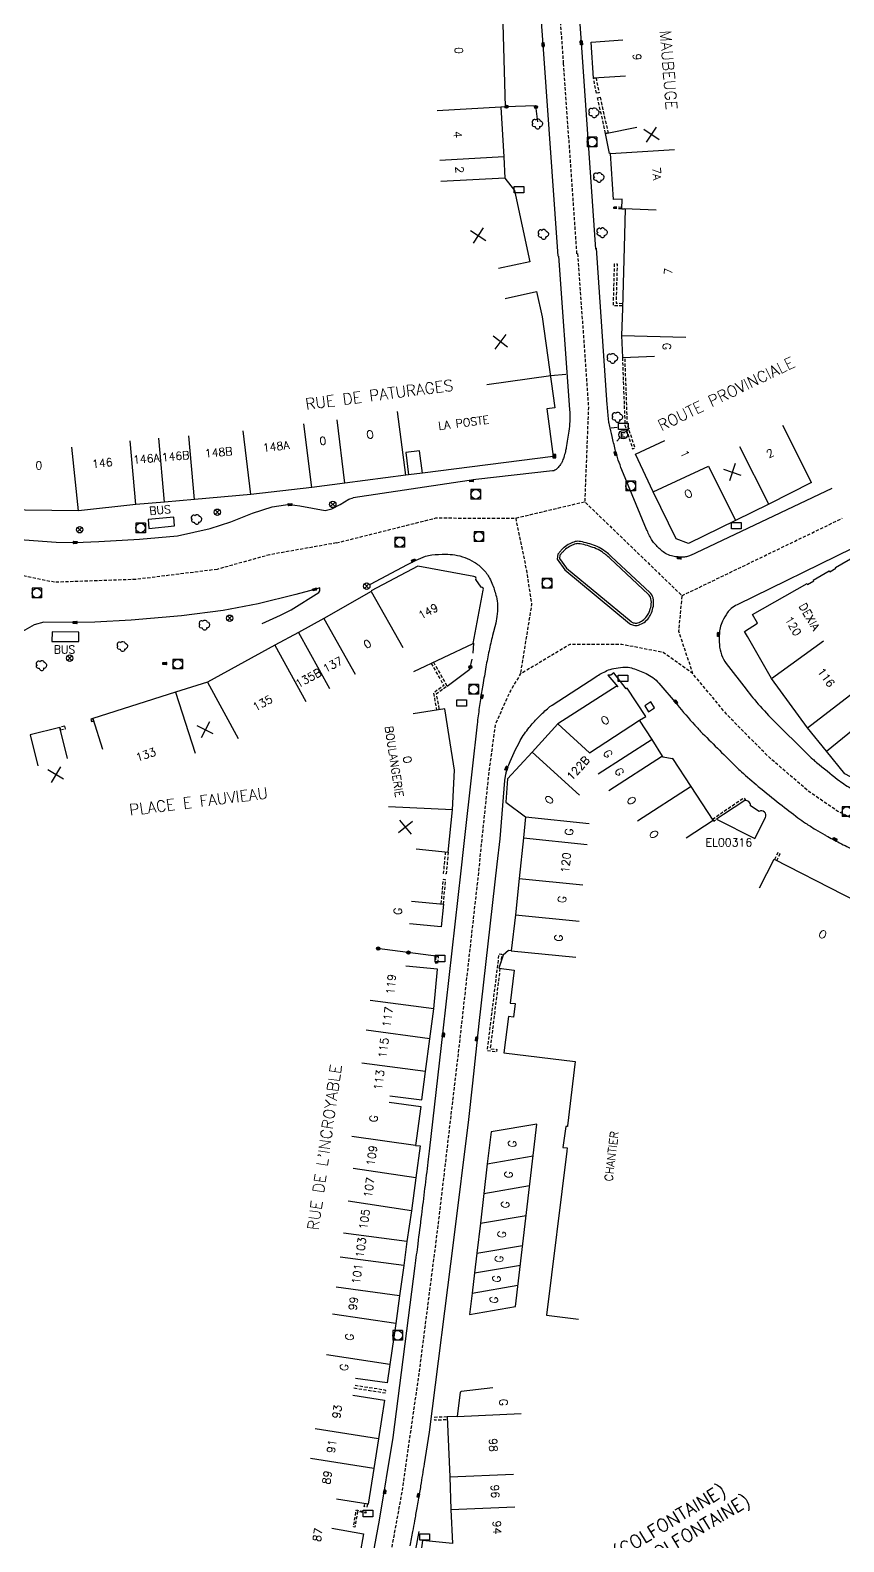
# Model space of a CAD drawing. Header units: millimetres. Extents: x 113000 to 114001, y 121999 to 123000.
# Drawn here: x 113379.8 to 113506.8, y 122199 to 122435.1 of the extents above; entities that cross this region are included whole.
import ezdxf
from ezdxf.enums import TextEntityAlignment as Align

# ---------------------------------------------------------------- set-up
doc = ezdxf.new("R2010")
doc.units = ezdxf.units.MM
doc.linetypes.add('DASHED', pattern=[0.75, 0.5, -0.25])
doc.layers.get('0').update_dxf_attribs({"linetype": 'CONTINUOUS'})
for name, color, linetype in [('W0001', 6, 'DASHED'), ('W0008', 7, 'CONTINUOUS'), ('W0100', 7, 'CONTINUOUS'), ('W0112', 1, 'DASHED'), ('W0300', 7, 'CONTINUOUS'), ('W0322', 7, 'CONTINUOUS'), ('W0330', 7, 'CONTINUOUS'), ('W0400', 7, 'CONTINUOUS'), ('W0420', 7, 'CONTINUOUS'), ('W0469', 7, 'CONTINUOUS'), ('W0471', 7, 'CONTINUOUS'), ('W0980', 7, 'CONTINUOUS'), ('W0984', 7, 'CONTINUOUS'), ('W0989', 7, 'CONTINUOUS'), ('W0991', 7, 'CONTINUOUS'), ('W1102', 7, 'CONTINUOUS'), ('W1471', 7, 'CONTINUOUS')]:
    doc.layers.add(name, color=color, linetype=linetype)
doc.styles.get("Standard").update_dxf_attribs({"font": 'romans.shx', "width": 0.85})

# ---------------------------------------------------------------- blocks, each defined once
blk = doc.blocks.new('t322o')
at = {"color": 0, "linetype": 'Continuous'}
for radius in [0.25, 0.15]:
    blk.add_circle((0, 0), radius, dxfattribs=at)
blk = doc.blocks.new('T300')
for p, q in [((-0.8, 0.51), (-0.86, 0.34)), ((-0.86, 0.34), (-0.86, 0.17)), ((-0.86, 0.17), (-0.74, 0.06)), ((-0.69, 0.63), (-0.8, 0.51)), ((-0.8, -0.06), (-0.74, 0.06)), ((-0.74, 0.06), (-0.69, 0.11)), ((-0.57, 0.69), (-0.69, 0.63)), ((-0.46, 0.69), (-0.57, 0.69)), ((-0.29, 0.63), (-0.46, 0.69)), ((-0.29, 0.63), (-0.17, 0.74)), ((-0.23, 0.57), (-0.29, 0.63)), ((-0.17, 0.74), (-0.06, 0.8)), ((-0.06, 0.8), (0.06, 0.8)), ((0.06, 0.8), (0.23, 0.74)), ((0.23, 0.74), (0.34, 0.63)), ((0.34, 0.63), (0.4, 0.51)), ((0.46, 0.46), (0.34, 0.46)), ((0.4, 0.51), (0.4, 0.46)), ((0.57, 0.4), (0.46, 0.46)), ((0.57, 0.4), (0.69, 0.29)), ((0.69, 0.29), (0.74, 0.17)), ((0.74, 0.06), (0.69, -0.17)), ((0.74, 0.17), (0.74, 0.06)), ((-0.8, -0.17), (-0.8, -0.06)), ((-0.8, -0.23), (-0.8, -0.17)), ((-0.74, -0.34), (-0.8, -0.23)), ((-0.69, -0.4), (-0.74, -0.34)), ((-0.51, -0.46), (-0.69, -0.4)), ((-0.4, -0.46), (-0.51, -0.46)), ((-0.4, -0.46), (-0.34, -0.46)), ((-0.34, -0.46), (-0.34, -0.4)), ((-0.34, -0.51), (-0.34, -0.46)), ((-0.29, -0.63), (-0.34, -0.51)), ((-0.17, -0.74), (-0.29, -0.63)), ((-0.06, -0.8), (-0.17, -0.74)), ((0.06, -0.8), (-0.06, -0.8)), ((0.17, -0.74), (0.06, -0.8)), ((0.23, -0.69), (0.17, -0.74)), ((0.29, -0.46), (0.23, -0.46)), ((0.29, -0.63), (0.23, -0.69)), ((0.46, -0.4), (0.29, -0.46)), ((0.34, -0.51), (0.29, -0.63)), ((0.34, -0.51), (0.34, -0.46)), ((0.57, -0.34), (0.46, -0.4)), ((0.63, -0.29), (0.57, -0.34)), ((0.69, -0.17), (0.63, -0.29))]:
    blk.add_line(p, q)
blk = doc.blocks.new('T1471')
at = {"color": 0, "linetype": 'Continuous', "flags": 128}
blk.add_lwpolyline([(-0.75, -0.5), (-0.75, 0.5), (0.75, 0.5), (0.75, -0.5), (-0.75, -0.5)], dxfattribs=at)
blk = doc.blocks.new('t991o')
at = {"color": 0, "linetype": 'Continuous'}
for p, q in [((-1, 1), (1, -1)), ((-1, -1), (1, 1))]:
    blk.add_line(p, q, dxfattribs=at)
blk = doc.blocks.new('T420')
for p, q in [((0.75, 0.75), (-0.75, 0.75)), ((-0.75, 0.75), (-0.75, -0.75)), ((0.75, 0.75), (0.75, -0.75)), ((0.75, -0.75), (-0.75, -0.75))]:
    blk.add_line(p, q)
blk.add_ellipse((0, 0), major_axis=(-0.53, 0.53), ratio=1, start_param=3.926991, end_param=10.210176)
blk = doc.blocks.new('T400')
for p, q in [((-0.15, 0.3), (0.15, 0.3)), ((-0.15, -0.25), (-0.15, 0.3)), ((-0.15, 0.15), (0.15, 0.15)), ((-0.15, 0), (0.15, 0)), ((0.15, 0.3), (0.15, -0.25)), ((-0.15, -0.15), (0.15, -0.15)), ((-0.15, -0.25), (-0.15, -0.3)), ((-0.15, -0.3), (0.15, -0.3)), ((0.15, -0.3), (0.15, -0.25))]:
    blk.add_line(p, q)
blk = doc.blocks.new('T471')
for p, q in [((-0.333334, 0.333334), (-0.333334, -0.333334)), ((-0.333334, 0.333334), (0.333334, 0.333334)), ((-0.333334, 0), (0, 0)), ((0.500001, 0.500001), (1.000002, 1.000002)), ((-0.500001, -0.500001), (-1.000002, -1.000002)), ((-0.333334, -0.333334), (0.333334, -0.333334))]:
    blk.add_line(p, q)
blk.add_ellipse((0, 0), major_axis=(0.471405, 0.471405), ratio=1, start_param=5.4977871438, end_param=11.780972451)
blk = doc.blocks.new('t330o')
at = {"color": 0, "linetype": 'Continuous'}
for p, q in [((0.25, -0.25), (-0.25, 0.25)), ((-0.25, -0.25), (0.25, 0.25)), ((-0.25, 0.25), (-0.25, -0.25)), ((0.25, 0.25), (-0.25, 0.25)), ((0.25, -0.25), (0.25, 0.25)), ((-0.25, -0.25), (0.25, -0.25)), ((-0.25, -0.25), (-0.25, -0.25))]:
    blk.add_line(p, q, dxfattribs=at)
blk = doc.blocks.new('T469')
at = {"color": 0, "linetype": 'Continuous', "flags": 128}
for points in [[(-0.35, 0.35), (0.35, -0.35)], [(-0.35, -0.35), (0.35, 0.35)]]:
    blk.add_lwpolyline(points, dxfattribs=at)
at = {"color": 0, "linetype": 'Continuous'}
blk.add_circle((0, 0), 0.5, dxfattribs=at)

msp = doc.modelspace()

# ---------------------------------------------------------------- linework, layer by layer
at = {"layer": 'W0001'}
for points in [[(113465.15, 122400.15), (113464, 122416.67), (113463.07, 122429.87), (113461.29, 122454.82), (113460.14, 122470.92), (113458.24, 122492.17), (113456.67, 122519.65), (113454.71, 122543.41), (113453.3, 122568.71), (113452.12, 122586.14), (113451.38, 122592.27), (113449.18, 122598.63), (113443.22, 122608.04), (113428.57, 122629.97), (113413.75, 122652.14), (113399.36, 122673.66), (113385.39, 122694.56)], [(113427.61, 122354.98), (113417.2, 122353.14), (113409, 122350.85), (113396.3, 122349.27), (113383.63, 122348.83), (113366.84, 122352.29), (113342.79, 122355.26)]]:
    msp.add_lwpolyline(points, dxfattribs=at)
at = {"layer": 'W0001', "flags": 128}
for points in [[(113465.26, 122400.17), (113466.94, 122376.16), (113466.36, 122361.42), (113481.53, 122346.74), (113481.01, 122341.21), (113483.2, 122334.61)], [(113427.61, 122354.98), (113443.15, 122358.88), (113455.59, 122358.86), (113466.36, 122361.42)], [(113455.59, 122358.86), (113457.26, 122350.71), (113458.07, 122345.36), (113456.31, 122334.49)], [(113481.53, 122346.74), (113506.56, 122358.83)], [(113678.51, 122127.17), (113674.56, 122141.34), (113666.76, 122165.16), (113660.6, 122181.03), (113655.27, 122192.9), (113648.19, 122206.11), (113639.56, 122219.39), (113632.06, 122229.5), (113623.44, 122239.7), (113614.98, 122248.3), (113606.05, 122256.25), (113599.42, 122261.68), (113592, 122267.3), (113580.01, 122275.69), (113570.12, 122282.35), (113561.48, 122287.95), (113552.55, 122292.98), (113545.13, 122296.46), (113537.88, 122299.6), (113512.27, 122309.98), (113505.87, 122313.04), (113501.22, 122316.25), (113495.09, 122321.55), (113488.69, 122328.01), (113483.2, 122334.61), (113478.63, 122337.86), (113472.16, 122339.12), (113464.05, 122339.12), (113456.31, 122334.49), (113454.76, 122331.89), (113452.41, 122326.67), (113451.34, 122318.78), (113449.67, 122302.58), (113446.81, 122277.01), (113443.5, 122248.79), (113440.52, 122225.58), (113437.82, 122206.76), (113430.43, 122166.34), (113425.47, 122139.36), (113422.52, 122125.62), (113420.15, 122118.6), (113422.36, 122102.62), (113424.71, 122083.12), (113427.5, 122059.69), (113430.14, 122037.67), (113431.49, 122028.94), (113433.92, 122019.05), (113436.94, 122010.72), (113440.08, 122003.81), (113442.35, 122000)]]:
    msp.add_lwpolyline(points, dxfattribs=at)
at = {"layer": 'W0008'}
for points in [[(113462.21, 122399.78), (113459.87, 122432.82), (113455.95, 122486.72), (113454.72, 122492.08), (113452.77, 122496.54), (113450.58, 122499.63), (113427.85, 122528.62), (113382.05, 122521.21), (113343.21, 122514.91), (113338.54, 122514.18)], [(113468.09, 122400.86), (113465.84, 122433.09), (113461.02, 122501.45), (113461.6, 122504.14), (113462.33, 122505.69), (113465.5, 122508.62), (113468.22, 122509.44), (113490.8, 122511.51), (113501.24, 122512.44), (113505.55, 122512.8), (113512.22, 122513.09), (113531.04, 122513.46), (113539.74, 122513.22), (113544.76, 122512.92), (113550.39, 122512.41), (113551.07, 122512.8), (113551.35, 122515.14)], [(113343.48, 122359.94), (113346.85, 122359.36), (113349.2, 122359.05), (113367.6, 122356.81), (113374.72, 122355.96), (113378.93, 122355.49), (113383.88, 122355.1), (113386.82, 122355.06), (113390.54, 122355.21), (113396.87, 122355.57), (113402.83, 122356.09), (113407.9, 122357.22), (113411.13, 122358.29), (113414.52, 122359.61), (113417.58, 122360.62), (113419.65, 122360.93), (113420.35, 122360.97), (113421.88, 122360.77), (113425.85, 122360.07), (113426.9, 122360.32), (113428.18, 122361), (113429.55, 122361.84), (113430.21, 122362.01)], [(113416, 122342.4), (113418.88, 122343.7), (113420.54, 122344.52), (113424.84, 122347.26), (113425.04, 122347.52), (113425.01, 122347.95), (113424.21, 122347.71), (113421.29, 122346.91), (113415.42, 122345.45), (113409.92, 122344.41), (113403.44, 122343.6), (113395.55, 122342.91), (113389.88, 122342.63), (113386.84, 122342.55), (113381.92, 122342.58), (113380.45, 122342.2), (113378.6, 122341.13)]]:
    msp.add_lwpolyline(points, dxfattribs=at)
at = {"layer": 'W0008', "flags": 128}
for points in [[(113462.29, 122399.79), (113463.99, 122375.8, -0.024946), (113464.03, 122373.94, -0.030953), (113463.9, 122372.45, -0.004255), (113463.48, 122369.9, -0.016545), (113463.35, 122369.25, -0.019238), (113463.1, 122368.34, -0.0243), (113462.83, 122367.64, -0.05551), (113462.59, 122367.22, -0.035279), (113462.09, 122366.63, -0.07696), (113461.71, 122366.34, -0.095414), (113461.34, 122366.23), (113449.35, 122364.9), (113430.21, 122362.01)], [(113504.93, 122363.49), (113483.76, 122353.41, -0.03261), (113482.39, 122352.86, -0.076206), (113481.76, 122352.76, -0.047166), (113480.14, 122352.89, -0.076958), (113479.19, 122353.22, -0.055097), (113478.45, 122353.72, -0.029814), (113477.26, 122354.87, -0.060125), (113476.78, 122355.53, -0.028238), (113476.03, 122357.1), (113472.17, 122366.41, -0.018958), (113471.61, 122367.93, -0.017769), (113471.13, 122369.59, -0.002661), (113470.64, 122371.6, -0.002967), (113470.22, 122373.42, -0.028867), (113470.09, 122374.19, -0.009668), (113469.88, 122376.53), (113468.19, 122401)], [(113508.19, 122354.16), (113490.14, 122345.32, 0.057852), (113489.23, 122344.74, 0.071887), (113488.64, 122344.09, 0.037932), (113487.87, 122342.75, 0.0529), (113487.5, 122341.7, 0.047365), (113487.38, 122340.83, 0.024083), (113487.39, 122339.09, 0.07486), (113487.71, 122337.52, 0.076517), (113488.46, 122336.15), (113491.55, 122332.13, 0.017658), (113493.74, 122329.48, 0.015404), (113496.45, 122326.62, 0.001497), (113501.1, 122322.03, 0.008346), (113501.95, 122321.22, 0.014955), (113502.56, 122320.69, 0.002894), (113505.83, 122318.05, 0.043917), (113507.89, 122316.7, 0.023571)], [(113432.91, 122348.54), (113438.68, 122351.6), (113440.07, 122352.29, -0.033789), (113441.53, 122352.9, -0.054848), (113442.48, 122353.11, -0.026849), (113444.64, 122353.23, -0.040028), (113446.09, 122353.11, -0.048589), (113447.67, 122352.7, -0.049592), (113449.11, 122352, -0.063425), (113450.48, 122350.89, -0.063896), (113451.52, 122349.48, -0.041154), (113451.99, 122348.45, -0.0234), (113452.58, 122346.56, -0.057382), (113452.76, 122345.22, -0.044523), (113452.65, 122343.48), (113452.49, 122342.46), (113451.99, 122340.52, 0.010368), (113451.43, 122338.12, 0.010003), (113450.95, 122335.62, 0.000392), (113450.46, 122332.76, 0.000501), (113450.09, 122330.52, 0.008989), (113449.9, 122329.26, 0.004408), (113449.58, 122326.69), (113448.8, 122319.71), (113447.42, 122307.56), (113447.01, 122303.77), (113444.22, 122278.75), (113442.1, 122259.98, -0.002497), (113441.89, 122258.28, -0.000515), (113440.87, 122250.02, -0.000412), (113440.3, 122245.49, -0.000544), (113439.86, 122242.06), (113436.39, 122215.23), (113434.27, 122202.37), (113429.05, 122173.97)], [(113439.1, 122198.31, -0.005363), (113439.54, 122200.59, 0.007474), (113439.85, 122202.22, 0.00007), (113440.21, 122204.28, 0.000061), (113440.63, 122206.64, 0.003496), (113440.81, 122207.73, 0.001121), (113441.35, 122211.14), (113442.12, 122216.11), (113445.94, 122246.08), (113448.29, 122264.95), (113448.88, 122270.62), (113449.9, 122279.92), (113452.72, 122304.83), (113453.17, 122308.78), (113453.89, 122317.85), (113454.06, 122318.84, -0.037297), (113454.2, 122319.45, -0.02472), (113454.51, 122320.34, -0.027727), (113456.31, 122324.1, -0.047116), (113457.69, 122326.13, -0.020238), (113459.03, 122327.64, -0.019521), (113460.55, 122329.09, -0.016715), (113460.94, 122329.41, -0.019771), (113461.29, 122329.66), (113468.1, 122334.08, -0.036725), (113469.83, 122335.03, -0.064605), (113470.9, 122335.37, -0.017263), (113472.32, 122335.56, -0.040647), (113472.93, 122335.58, -0.064615), (113473.88, 122335.39, -0.028189), (113475.93, 122334.59, -0.055098), (113477.01, 122333.94, -0.05412), (113477.93, 122333.07), (113480.77, 122329.72, 0.005846), (113483.55, 122326.52, 0.014061), (113484.76, 122325.24, 0.001713), (113490.06, 122319.95, 0.012433), (113490.81, 122319.24, 0.009051), (113493.46, 122316.95, 0.0073), (113496.84, 122314.22, 0.005164), (113499.65, 122312.06, 0.012766), (113500.82, 122311.23, 0.011218), (113502.39, 122310.22, 0.012418), (113503.84, 122309.38, 0.002955), (113504.07, 122309.25, 0.000321), (113506.15, 122308.15, 0.007434), (113508.46, 122306.97, 0.017358)]]:
    msp.add_lwpolyline(points, format="xyb", dxfattribs=at)
for points in [[(113463.44, 122381.27), (113461.07, 122381.1)], [(113471.43, 122373.01), (113470.49, 122372.93)], [(113435.75, 122174.7), (113440.5, 122200.56)]]:
    msp.add_lwpolyline(points, dxfattribs=at)
for points in [[(113473.36, 122342.42, 0.125827), (113474, 122342.12, 0.117819), (113474.75, 122342.15, 0.086106), (113475.62, 122342.57, 0.078808), (113476.36, 122343.3, 0.062888), (113476.77, 122344.05, 0.049562), (113477.08, 122345.09, 0.110807), (113477.03, 122346.38, 0.141032), (113476.51, 122347.26), (113470.57, 122352.83, 0.041103), (113469.16, 122353.95, 0.058289), (113468.03, 122354.53, 0.038066), (113465.71, 122355.2, 0.113517), (113464.89, 122355.18, 0.056223), (113464.02, 122354.85, 0.049844), (113463.14, 122354.29, 0.029716), (113463, 122354.16, 0.010335), (113462.62, 122353.76), (113462.16, 122353.25), (113462.04, 122352.45), (113463.27, 122350.77)], [(113473.6, 122342.7, 0.125827), (113474.07, 122342.48, 0.117819), (113474.65, 122342.5, 0.086106), (113475.4, 122342.87, 0.078808), (113476.06, 122343.52, 0.062888), (113476.43, 122344.18, 0.049562), (113476.72, 122345.16, 0.110807), (113476.68, 122346.29, 0.141032), (113476.26, 122346.99), (113470.32, 122352.56, 0.041103), (113468.96, 122353.65, 0.058289), (113467.9, 122354.19, 0.038066), (113465.63, 122354.84, 0.113517), (113464.98, 122354.83, 0.056223), (113464.19, 122354.53, 0.049844), (113463.37, 122354, 0.029716), (113463.26, 122353.9, 0.010335), (113462.89, 122353.52), (113462.5, 122353.09), (113462.43, 122352.54), (113463.54, 122351.03)]]:
    msp.add_lwpolyline(points, format="xyb", close=True, dxfattribs=at)
at = {"layer": 'W0100'}
for p in [(113472.15, 122407.18), (113477.54, 122406.97)]:
    msp.add_line(p, (113472.54, 122407.14), dxfattribs=at)
for points in [[(113452.86, 122468.68), (113453.08, 122459.51), (113453.31, 122449.29), (113453.44, 122443.73), (113453.53, 122437.91), (113453.96, 122423.12), (113453.29, 122423.07), (113453.74, 122415.29), (113453.91, 122411.95), (113455.4, 122410.04), (113457.78, 122398.91), (113452.89, 122397.87)], [(113472.73, 122427.91), (113467.75, 122427.56), (113467.35, 122433.21), (113472.34, 122433.56)], [(113472.15, 122407.18), (113472.19, 122408.69), (113470.85, 122408.62), (113470.4, 122415.79), (113470.24, 122415.79), (113469.61, 122418.95), (113474.51, 122419.93)], [(113428.95, 122364.3), (113423.75, 122363.66), (113414.23, 122362.56), (113405.46, 122361.77), (113400.78, 122361.36), (113396.29, 122360.97), (113387.35, 122360.02), (113374.83, 122360.16), (113374.69, 122364.96), (113366.23, 122364.86)], [(113402.22, 122358.98), (113398.23, 122358.62), (113398.35, 122357.23), (113402.35, 122357.63), (113402.22, 122358.98)], [(113433.05, 122347.37), (113425.64, 122343.19), (113421.69, 122341.01), (113418.02, 122338.99), (113407.47, 122333.25), (113402.52, 122331.66), (113389.6, 122327.55), (113391.12, 122322.79)], [(113387.42, 122341.02), (113383.24, 122341.1), (113383.21, 122339.59), (113387.41, 122339.56), (113387.42, 122341.02)], [(113385.62, 122321.3), (113384.42, 122326.16), (113379.82, 122325.02), (113381.02, 122320.17)]]:
    msp.add_lwpolyline(points, dxfattribs=at)
at = {"layer": 'W0100', "flags": 128}
for points in [[(113472.7, 122407.19), (113472.56, 122403.11), (113472.25, 122391.61), (113472.11, 122387.38), (113472.25, 122383.92), (113477.25, 122384.13)], [(113453.96, 122393.18), (113458.84, 122394.25), (113459.71, 122390.29), (113461.71, 122376.1), (113460.47, 122375.93), (113461.43, 122368.46), (113441.03, 122365.9), (113438.88, 122365.64), (113438.47, 122365.58), (113428.95, 122364.3)], [(113501.77, 122364.41), (113495.09, 122361.04), (113489.92, 122358.47), (113482.55, 122354.91), (113480.62, 122355.62), (113477.07, 122362.96), (113474.31, 122368.87), (113478.85, 122370.99)], [(113515.18, 122319.79), (113511.3, 122316.64), (113506.96, 122318.89), (113504.08, 122322.45), (113501.12, 122326.08), (113495.53, 122333.79), (113491.75, 122340.39), (113491.29, 122341.17), (113493.32, 122342.46), (113492.56, 122343.79), (113501.07, 122348.64), (113501.16, 122348.49), (113502.11, 122349.04), (113502.03, 122349.18), (113504.54, 122350.62), (113504.63, 122350.47), (113505.58, 122351.02), (113505.5, 122351.16), (113508.84, 122353.07), (113509.52, 122351.68), (113513.88, 122355.54)], [(113482.21, 122308.94), (113486.41, 122311.66), (113482.97, 122316.96), (113480.14, 122321.33), (113480.02, 122321.27), (113478.6, 122321.54), (113478.52, 122321.67), (113476.88, 122324.29), (113474.94, 122327.28), (113475.88, 122327.87), (113472.99, 122332.31), (113472.82, 122332.2), (113470.9, 122334.69), (113470.43, 122334.34), (113469.99, 122334.31), (113471.52, 122332.5), (113471.42, 122332.66), (113462.16, 122326.71), (113462.17, 122326.73), (113458.14, 122322.28), (113454.31, 122318.12), (113454.07, 122314.48), (113457.13, 122312.18), (113456.79, 122308.92), (113456.14, 122302.58), (113455.57, 122296.87), (113454.87, 122291.29), (113454.49, 122291.34), (113453.66, 122290.57), (113452.95, 122288.57), (113455.34, 122288.26), (113454.72, 122283.11), (113455.49, 122283.02), (113455.23, 122280.92), (113454.45, 122281.01), (113453.76, 122275.36), (113464.85, 122273.99), (113463.68, 122263.93), (113463.66, 122263.81), (113463.41, 122263.84), (113462.96, 122260.57), (113463.65, 122260.48), (113463.59, 122259.98), (113460.42, 122234.35), (113465.38, 122233.74)], [(113440.08, 122307.18), (113445.06, 122306.69), (113445.71, 122313.27), (113446.02, 122319.49), (113445.22, 122324.75), (113444.54, 122329.06), (113439.6, 122328.27)], [(113493.65, 122301.13), (113495.93, 122305.58), (113517.47, 122294.55), (113515.19, 122290.1)], [(113439.34, 122299.02), (113444.31, 122298.55), (113443.98, 122295.03), (113439.01, 122295.5)], [(113435.97, 122268.63), (113440.93, 122267.99), (113441.5, 122272.4), (113442.19, 122277.55), (113442.8, 122282.2), (113443.39, 122288.43), (113438.42, 122288.9)], [(113435.83, 122267.64), (113440.78, 122266.94), (113439.93, 122260.89), (113440.66, 122260.79), (113440.01, 122255.79), (113439.34, 122250.66), (113438.61, 122245.86), (113438.11, 122242.1), (113437.48, 122237.4), (113436.89, 122233.04), (113435.94, 122226.68), (113435.54, 122223.78), (113430.59, 122224.47)], [(113451.76, 122263), (113451.15, 122258), (113450.61, 122253.37), (113450.11, 122248.72), (113449.54, 122244.03), (113449.17, 122240.95), (113448.79, 122237.8), (113448.4, 122234.47), (113455.56, 122235.71), (113458.88, 122264.21), (113451.77, 122262.99)], [(113452.02, 122223.01), (113447.06, 122222.45), (113447.04, 122222.34), (113446.95, 122222.35), (113446.46, 122218.55), (113444.88, 122218.47), (113445.29, 122209.09), (113445.49, 122204.01), (113445.72, 122198.71), (113441.04, 122199.16), (113440.47, 122194.9), (113440.23, 122189.82), (113445.22, 122189.59)], [(113430.17, 122221.88), (113435.11, 122221.11), (113434.17, 122215.06), (113433.44, 122210.42), (113432.57, 122204.83), (113427.63, 122205.6)], [(113426.91, 122201.11), (113431.83, 122200.21), (113431.24, 122196.97), (113430.39, 122192.25), (113427.34, 122192.8), (113426.92, 122190.48), (113422, 122191.36)]]:
    msp.add_lwpolyline(points, dxfattribs=at)
msp.add_lwpolyline([(113439.69, 122334.9), (113448.97, 122339.25), (113450.53, 122347.6, 0.54091), (113450.21, 122348.06), (113449.38, 122349.25, 0.577507), (113449.04, 122349.74), (113440.34, 122351.37), (113433.05, 122347.5)], format="xyb", dxfattribs=at)
msp.add_lwpolyline([(113476.32, 122328.62), (113477.27, 122329.22), (113476.68, 122330.16), (113475.73, 122329.56)], close=True, dxfattribs=at)
msp.add_lwpolyline([(113486.95, 122311.85), (113492.93, 122308.82), (113494.59, 122312.11, 0.73326), (113493.59, 122313.04), (113492.24, 122313.91, 0.266188), (113491.96, 122314.59, 0.070935), (113491.72, 122314.7, 0.100352), (113491.35, 122314.73), (113488.03, 122312.56)], format="xyb", close=True, dxfattribs=at)
at = {"layer": 'W0112'}
for p, q in [((113467.74, 122427.56), (113468.13, 122427.64)), ((113468.2, 122425.21), (113467.74, 122427.56)), ((113468.38, 122424.51), (113468.77, 122424.6)), ((113469.61, 122418.95), (113468.38, 122424.51)), ((113472.15, 122407.39), (113470.92, 122407.42)), ((113385.21, 122326.36), (113384.42, 122326.16)), ((113384.42, 122326.16), (113384.52, 122325.77)), ((113389.6, 122327.55), (113389.27, 122327.46)), ((113389.27, 122327.46), (113389.38, 122327.07))]:
    msp.add_line(p, q, dxfattribs=at)
for points in [[(113468.13, 122427.64), (113468.6, 122425.29), (113468.2, 122425.21)], [(113468.77, 122424.6), (113470, 122419.04), (113469.61, 122418.95)], [(113472.15, 122407.17), (113470.91, 122407.21), (113470.92, 122407.42)], [(113384.52, 122325.77), (113385.31, 122325.97), (113385.21, 122326.36)], [(113389.38, 122327.07), (113389.7, 122327.16), (113389.6, 122327.55)]]:
    msp.add_lwpolyline(points, dxfattribs=at)
at = {"layer": 'W0112', "flags": 128}
for points in [[(113472.26, 122391.99), (113470.84, 122392.03), (113471.03, 122398.58), (113471.43, 122398.57), (113471.25, 122392.42), (113472.27, 122392.39)], [(113472.25, 122383.92), (113472.64, 122373.38), (113473.84, 122369.67), (113474.22, 122369.8), (113473.03, 122373.45), (113472.65, 122383.94)], [(113442.39, 122336.17), (113444.37, 122332.73), (113442.77, 122331.53), (113443.25, 122328.85)], [(113442.74, 122336.37), (113444.89, 122332.62), (113443.2, 122331.36), (113443.64, 122328.91)], [(113486.29, 122311.84), (113491.2, 122315.16), (113491.44, 122314.79), (113491.35, 122314.73)], [(113486.41, 122311.66), (113486.5, 122311.52), (113486.97, 122311.84)], [(113445.06, 122306.69), (113444.74, 122303.3), (113444.34, 122303.34), (113444.66, 122306.73)], [(113496.34, 122305.37), (113496.87, 122306.4), (113496.51, 122306.58), (113495.99, 122305.55)], [(113444.31, 122298.55), (113444.66, 122302.36), (113444.26, 122302.39), (113443.92, 122298.59)], [(113453.14, 122288.54), (113451.61, 122276), (113452.63, 122275.88), (113452.59, 122275.48), (113451.17, 122275.65), (113453.01, 122290.78), (113453.41, 122290.73), (113453.25, 122289.4)], [(113430.35, 122222.99), (113435.27, 122222.23), (113435.34, 122222.62), (113430.41, 122223.39)], [(113444.88, 122218.47), (113442.88, 122218.39), (113442.9, 122217.99), (113444.9, 122218.07)], [(113432.48, 122204.84), (113432.35, 122204.37), (113431.96, 122204.48), (113432.08, 122204.9)]]:
    msp.add_lwpolyline(points, dxfattribs=at)
for points in [[(113443.43, 122289.36), (113443.56, 122290.38), (113443.16, 122290.43), (113443.03, 122289.41)], [(113432.26, 122203.63), (113432.21, 122203.42), (113430.91, 122203.68), (113430.5, 122201.27), (113430.28, 122201.31), (113430.72, 122203.95), (113432.04, 122203.68)]]:
    msp.add_lwpolyline(points, close=True, dxfattribs=at)
at = {"layer": 'W0322'}
msp.add_lwpolyline([(113459.07, 122420.73), (113458.73, 122423.27), (113453.96, 122423.12)], dxfattribs=at)
at = {"layer": 'W0322', "flags": 128}
for points in [[(113448.94, 122337.74), (113449.07, 122339.34)], [(113444.89, 122332.62), (113448.45, 122335.28), (113448.78, 122336.83)], [(113443.56, 122290.38), (113433.96, 122291.65)]]:
    msp.add_lwpolyline(points, dxfattribs=at)
at = {"layer": 'W1102'}
for p, q in [((113453.29, 122423.07), (113443.31, 122422.49)), ((113470.4, 122415.79), (113480.38, 122416.42)), ((113453.74, 122415.29), (113443.76, 122414.71)), ((113453.91, 122411.95), (113443.93, 122411.44)), ((113423.75, 122363.66), (113422.52, 122373.58)), ((113428.95, 122364.3), (113427.72, 122374.23)), ((113396.29, 122360.97), (113395.43, 122370.93)), ((113400.78, 122361.36), (113399.89, 122371.32)), ((113405.46, 122361.77), (113404.56, 122371.73)), ((113414.23, 122362.56), (113413.08, 122372.49)), ((113387.35, 122360.02), (113386.29, 122369.96)), ((113433.05, 122347.37), (113437.96, 122338.66)), ((113425.64, 122343.19), (113430.55, 122334.48)), ((113421.69, 122341.01), (113426.51, 122332.25)), ((113418.02, 122338.99), (113422.85, 122330.23)), ((113407.47, 122333.25), (113412.25, 122324.46)), ((113402.52, 122331.66), (113405.57, 122322.14))]:
    msp.add_line(p, q, dxfattribs=at)
at = {"layer": 'W1102', "flags": 128}
for points in [[(113472.11, 122387.38), (113482.13, 122387.11)], [(113461.07, 122381.1), (113451.1, 122379.7)], [(113438.47, 122365.58), (113437.15, 122375.5)], [(113501.77, 122364.41), (113497.28, 122373.34)], [(113441.03, 122365.9), (113440.6, 122369.37), (113438.42, 122369.08), (113438.88, 122365.64)], [(113495.09, 122361.04), (113490.59, 122369.98)], [(113477.07, 122362.96), (113485.69, 122366.97), (113489.92, 122358.47)], [(113495.53, 122333.79), (113503.62, 122339.67)], [(113501.12, 122326.08), (113509.05, 122332.18)], [(113504.08, 122322.45), (113511.84, 122328.76)], [(113462.16, 122326.71), (113467.12, 122322.22), (113474.94, 122327.28)], [(113476.88, 122324.29), (113468.48, 122318.86)], [(113458.14, 122322.28), (113465.55, 122315.57)], [(113478.52, 122321.67), (113470.12, 122316.24)], [(113482.97, 122316.96), (113474.58, 122311.53)], [(113445.71, 122313.27), (113435.72, 122313.78)], [(113457.13, 122312.18), (113467.07, 122311.15)], [(113456.79, 122308.92), (113466.74, 122307.89)], [(113456.14, 122302.58), (113466.09, 122301.56)], [(113455.57, 122296.87), (113465.52, 122295.88)], [(113454.87, 122291.29), (113464.96, 122290.28)], [(113442.8, 122282.2), (113432.89, 122283.51)], [(113442.19, 122277.55), (113432.27, 122278.86)], [(113441.5, 122272.4), (113431.59, 122273.73)], [(113439.93, 122260.89), (113430.02, 122262.28)], [(113451.15, 122258), (113458.3, 122259.23)], [(113440.01, 122255.79), (113430.22, 122257.27)], [(113450.61, 122253.37), (113457.76, 122254.6)], [(113439.34, 122250.66), (113429.45, 122252.15)], [(113450.11, 122248.72), (113457.22, 122249.94)], [(113438.61, 122245.86), (113428.7, 122247.19)], [(113438.11, 122242.1), (113428.2, 122243.43)], [(113449.54, 122244.03), (113456.67, 122245.26)], [(113449.17, 122240.95), (113456.32, 122242.19)], [(113437.48, 122237.4), (113427.57, 122238.73)], [(113448.79, 122237.8), (113455.95, 122239.03)], [(113436.89, 122233.04), (113427, 122234.51)], [(113435.94, 122226.68), (113426.05, 122228.16)], [(113446.46, 122218.55), (113456.43, 122218.98)], [(113434.17, 122215.06), (113424.29, 122216.62)], [(113433.44, 122210.42), (113423.56, 122211.96)], [(113445.29, 122209.09), (113455.26, 122209.53)], [(113445.49, 122204.01), (113455.48, 122204.44)]]:
    msp.add_lwpolyline(points, dxfattribs=at)

# ---------------------------------------------------------------- block references
at = {"layer": 'W0300'}
for p in [(113467.85, 122422.16), (113459.03, 122420.42), (113468.61, 122412.06), (113459.95, 122403.17), (113469.13, 122403.43), (113470.73, 122383.79), (113471.51, 122374.6), (113405.82, 122358.64), (113407.05, 122342.13), (113394.24, 122338.81), (113381.62, 122335.82)]:
    msp.add_blockref('T300', p, dxfattribs=at)
at = {"layer": 'W0322'}
for p, rotation in [((113454.17, 122423.12), 181.7993608920493), ((113458.76, 122423.08), 97.65954289371696), ((113448.52, 122335.59), 78.18579899160447), ((113434.14, 122291.62), 172.4723304949716), ((113438.85, 122291), 172.4723304949716)]:
    msp.add_blockref('t322o', p, dxfattribs=dict(at, rotation=rotation))
at = {"layer": 'W0330'}
msp.add_blockref('t330o', (113461.63, 122368.53), dxfattribs=at)
at = {"layer": 'W0400'}
for p, rotation in [((113459.87, 122432.82), 4.049993864288535), ((113465.84, 122433.09), 183.9978517833647), ((113471.16, 122368.92), 195.6047082898895), ((113448.7, 122364.68), 96.24910563526272), ((113420.35, 122360.97), 272.8599936614114), ((113386.82, 122355.06), 269.344446677027), ((113439.63, 122352.24), 296.4746098005998), ((113481.13, 122352.63), 86.42432496820658), ((113424.21, 122347.71), 107.0961968887744), ((113386.84, 122342.55), 91.55806189336442), ((113487.23, 122340.66), 177.9056305293265), ((113400.84, 122336.16), 90), ((113450.32, 122331), 350.4685896167545), ((113480.58, 122330.17), 40.31812221626281), ((113454.15, 122319.78), 160.9194043592542), ((113505.45, 122308.69), 62.11893067963383), ((113444.3, 122278.11), 173.5572250486007), ((113449.48, 122277.48), 173.7350568401871), ((113435.15, 122206.78), 170.6639665956635), ((113440.4, 122206.21), 170.1512215011503)]:
    msp.add_blockref('T400', p, dxfattribs=dict(at, rotation=rotation))
at = {"layer": 'W0420'}
for p in [(113467.52, 122417.61), (113473.53, 122363.87), (113449.36, 122362.59), (113397.04, 122357.33), (113449.84, 122355.96), (113437.5, 122355.09), (113460.48, 122348.67), (113380.85, 122347.14), (113402.85, 122336.04), (113449.04, 122332.12), (113507.28, 122313), (113437.18, 122231.2)]:
    msp.add_blockref('T420', p, dxfattribs=at)
at = {"layer": 'W0469'}
for p in [(113427.04, 122361), (113409.02, 122359.78), (113387.54, 122357.04), (113432.34, 122348.23), (113410.95, 122343.22), (113385.98, 122336.98)]:
    msp.add_blockref('T469', p, dxfattribs=at)
at = {"layer": 'W0471'}
msp.add_blockref('T471', (113472.37, 122371.89), dxfattribs=at)
at = {"layer": 'W0991'}
for p, rotation in [((113476.79, 122418.75), 101.3253159699152), ((113449.74, 122403.01), 282.0554756701964), ((113453.19, 122386.4), 188.0096918609229), ((113489.39, 122366.03), 296.4824826422205), ((113407.13, 122325.79), 197.7538907655385), ((113383.8, 122318.79), 193.8940763900594), ((113438.41, 122310.59), 174.3498702598578)]:
    msp.add_blockref('t991o', p, dxfattribs=dict(at, rotation=rotation))
at = {"layer": 'W1471'}
for p in [(113456.09, 122410.16), (113472.39, 122373.21), (113490.01, 122357.68), (113472.35, 122333.83), (113447.16, 122329.96), (113443.77, 122290.07), (113432.56, 122203.39), (113441.4, 122199.71)]:
    msp.add_blockref('T1471', p, dxfattribs=at)

# ---------------------------------------------------------------- texts
at = {"layer": 'W0980'}
for s, p in [('WASMES (COLFONTAINE)', (113474.41, 122198.93)), ('PATURAGES (COLFONTAINE)', (113476.33, 122196.2))]:
    msp.add_text(s, height=2, rotation=31.05, dxfattribs=at).set_placement(p, align=Align.MIDDLE)
at = {"layer": 'W0984'}
for s, rotation, p in [('LA POSTE', 7.1551, (113447.47, 122373.76)), ('BUS', 5.6533, (113400.08, 122360.12)), ('DEXIA', 299.7277, (113501.43, 122343.45)), ('BUS', 359.6635, (113385.17, 122338.34)), ('BOULANGERIE', 278.6727, (113436.63, 122320.82)), ('CHANTIER', 82.9476, (113470.54, 122259.18))]:
    msp.add_text(s, height=1.25, rotation=rotation, dxfattribs=at).set_placement(p, align=Align.MIDDLE)
msp.add_text('EL00316', height=1.25, dxfattribs=at).set_placement((113488.87, 122308.2), align=Align.MIDDLE)
at = {"layer": 'W0989'}
for s, rotation, p in [('MAUBEUGE', 274.634, (113479.45, 122428.85)), ('ROUTE PROVINCIALE', 25.7617, (113488.45, 122378.26)), ('RUE DE PATURAGES', 7.393, (113434.3, 122378.15)), ('PLACE E FAUVIEAU', 7.0967, (113406.09, 122314.61)), ("RUE DE L'INCROYABLE", 82.0064, (113425.75, 122260.58))]:
    msp.add_text(s, height=1.75, rotation=rotation, dxfattribs=at).set_placement(p, align=Align.MIDDLE)
at = {"layer": 'W0991'}
for s, rotation, p in [('0', 271.626, (113446.7, 122431.9)), ('9', 274.025, (113474.53, 122430.88)), ('4', 273.3075, (113446.53, 122418.77)), ('2', 272.915, (113446.84, 122413.26)), ('7A', 273.583, (113477.61, 122412.65)), ('7', 88.4517, (113479.41, 122397.41)), ('G', 272.4117, (113479.19, 122385.68)), ('148A', 6.5804, (113418.19, 122370.06)), ('0', 7.0324, (113425.49, 122370.93)), ('O', 7.393, (113432.86, 122371.91)), ('146A', 4.9211, (113397.94, 122368.14)), ('146B', 5.0843, (113402.5, 122368.54)), ('148B', 5.13, (113409.22, 122369.14)), ('1', 295.0023, (113482.03, 122368.89)), ('2', 26.7126, (113495.29, 122368.98)), ('0', 359.3672, (113381.17, 122367.09)), ('146', 6.0771, (113391.08, 122367.46)), ('O', 25.8036, (113482.53, 122362.67)), ('149', 27.9442, (113441.94, 122344.29)), ('120', 299.7277, (113498.9, 122342)), ('0', 28.8701, (113432.44, 122339.21)), ('135B', 28.8834, (113423.24, 122333.87)), ('137', 28.8701, (113427.04, 122335.97)), ('116', 305.9949, (113504.04, 122333.97)), ('135', 28.5279, (113416.09, 122329.97)), ('O', 32.7082, (113469.54, 122327.28)), ('133', 18.8651, (113397.86, 122321.92)), ('O', 278.6727, (113438.69, 122321.13)), ('122B', 47.8037, (113465.34, 122319.8)), ('G', 302.0986, (113469.99, 122322.05)), ('G', 302.0986, (113471.78, 122319.24)), ('O', 47.8037, (113460.82, 122314.86)), ('O', 302.9362, (113473.68, 122314.74)), ('G', 84.1151, (113463.92, 122309.83)), ('O', 302.9362, (113477.17, 122309.46)), ('120', 84.1151, (113463.42, 122305.03)), ('G', 84.6589, (113437.18, 122297.45)), ('G', 84.1151, (113462.82, 122299.29)), ('G', 84.1151, (113462.27, 122293.28)), ('O', 332.8791, (113503.51, 122293.84)), ('119', 84.5545, (113436.13, 122286.04)), ('117', 82.4699, (113435.62, 122280.93)), ('115', 82.4699, (113434.96, 122276.11)), ('113', 82.4699, (113434.27, 122271.1)), ('G', 81.9913, (113433.41, 122265.06)), ('109', 81.9913, (113433.14, 122259.29)), ('G', 83.3244, (113455.03, 122261.12)), ('107', 81.9913, (113432.72, 122254.32)), ('G', 83.3244, (113454.47, 122256.31)), ('105', 81.9913, (113431.99, 122249.34)), ('G', 83.3244, (113453.95, 122251.62)), ('103', 81.9913, (113431.43, 122244.94)), ('G', 83.3244, (113453.4, 122246.97)), ('G', 83.3244, (113452.99, 122243.12)), ('101', 82.3483, (113430.84, 122240.81)), ('G', 83.3244, (113452.6, 122240.03)), ('99', 82.3483, (113430.25, 122236.18)), ('G', 83.3244, (113452.18, 122236.75)), ('G', 81.7167, (113429.65, 122230.95)), ('G', 81.7167, (113428.81, 122226.21)), ('93', 81.7167, (113427.71, 122219.3)), ('G', 272.488, (113453.69, 122220.75)), ('98', 272.488, (113452.08, 122214.08)), ('91', 81.7167, (113426.86, 122213.89)), ('89', 81.7167, (113426.15, 122209.01)), ('96', 272.3712, (113452.38, 122206.84)), ('87', 81.7167, (113424.68, 122200.06)), ('94', 272.3712, (113452.68, 122201.2))]:
    msp.add_text(s, height=1.25, rotation=rotation, dxfattribs=at).set_placement(p, align=Align.MIDDLE)

doc.saveas('drawing.dxf')
